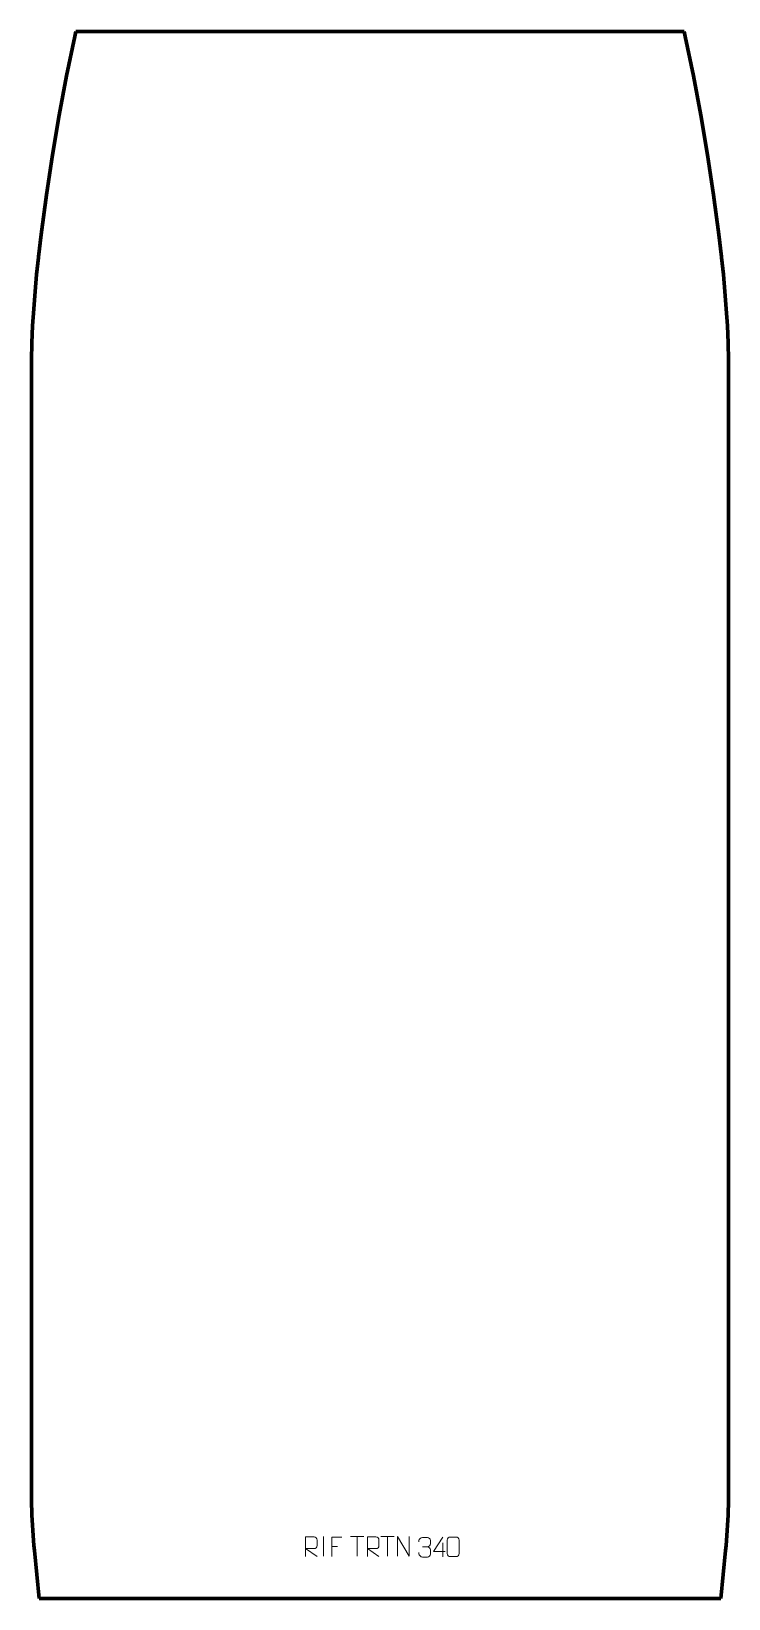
# Model space of a CAD drawing. Header units: millimetres. Extents: x -445 to 445, y -1220 to 780.
import ezdxf

# ---------------------------------------------------------------- set-up
doc = ezdxf.new("R2010")
doc.units = ezdxf.units.MM
doc.header["$MEASUREMENT"] = 0
doc.layers.add('layer 1', color=7, linetype='Continuous')

msp = doc.modelspace()

# ---------------------------------------------------------------- linework, layer by layer
at = {"layer": 'layer 1', "color": 242, "lineweight": 106}
for points in [[(-400.1049, 723.2518), (-400.1049, 723.2518), (-389.6513, 773.4831), (-389.6513, 773.4831)], [(-389.6513, 773.4831), (-389.6513, 773.4831), (-388.1695, 779.9986), (-388.1695, 779.9986)], [(388.169, 779.9986), (388.169, 779.9986), (-388.1695, 779.9986), (-388.1695, 779.9986)], [(389.6513, 773.4831), (389.6513, 773.4831), (388.169, 779.9986), (388.169, 779.9986)], [(400.1031, 723.2518), (400.1031, 723.2518), (389.6513, 773.4831), (389.6513, 773.4831)], [(-409.6197, 672.8351), (-409.6197, 672.8351), (-400.1049, 723.2518), (-400.1049, 723.2518)], [(409.6196, 672.8351), (409.6196, 672.8351), (400.1031, 723.2518), (400.1031, 723.2518)], [(-418.1965, 622.251), (-418.1965, 622.251), (-409.6197, 672.8351), (-409.6197, 672.8351)], [(418.1947, 622.251), (418.1947, 622.251), (409.6196, 672.8351), (409.6196, 672.8351)], [(-425.8305, 571.5146), (-425.8305, 571.5146), (-418.1965, 622.251), (-418.1965, 622.251)], [(425.83, 571.5146), (425.83, 571.5146), (418.1947, 622.251), (418.1947, 622.251)], [(-432.5181, 520.6456), (-432.5181, 520.6456), (-425.8305, 571.5146), (-425.8305, 571.5146)], [(432.5177, 520.6456), (432.5177, 520.6456), (425.83, 571.5146), (425.83, 571.5146)], [(-435.701, 492.3739), (-435.701, 492.3739), (-432.5181, 520.6456), (-432.5181, 520.6456)], [(435.701, 492.3739), (435.701, 492.3739), (432.5177, 520.6456), (432.5177, 520.6456)], [(-438.2582, 469.6621), (-438.2582, 469.6621), (-435.827, 491.4016), (-435.827, 491.4016)], [(-435.827, 491.4016), (-435.827, 491.4016), (-435.701, 492.3739), (-435.701, 492.3739)], [(435.8269, 491.4016), (435.8269, 491.4016), (435.701, 492.3739), (435.701, 492.3739)], [(438.2581, 469.6621), (438.2581, 469.6621), (435.8269, 491.4016), (435.8269, 491.4016)], [(-438.2582, 469.6621), (-438.2582, 469.6621), (-440.3164, 447.8826), (-440.3164, 447.8826)], [(440.3164, 447.8826), (440.3164, 447.8826), (438.2581, 469.6621), (438.2581, 469.6621)], [(-442.0021, 426.0718), (-442.0021, 426.0718), (-440.3164, 447.8826), (-440.3164, 447.8826)], [(442.002, 426.0718), (442.002, 426.0718), (440.3164, 447.8826), (440.3164, 447.8826)], [(-442.0021, 426.0718), (-442.0021, 426.0718), (-443.313, 404.2359), (-443.313, 404.2359)], [(443.313, 404.2359), (443.313, 404.2359), (442.002, 426.0718), (442.002, 426.0718)], [(-444.2501, 382.3802), (-444.2501, 382.3802), (-443.313, 404.2359), (-443.313, 404.2359)], [(444.2496, 382.3802), (444.2496, 382.3802), (443.313, 404.2359), (443.313, 404.2359)], [(-444.8124, 360.5121), (-444.8124, 360.5121), (-444.2501, 382.3802), (-444.2501, 382.3802)], [(444.8119, 360.5121), (444.8119, 360.5121), (444.2496, 382.3802), (444.2496, 382.3802)], [(-445, 338.6357), (-445, 338.6357), (-444.8124, 360.5121), (-444.8124, 360.5121)], [(445, 338.6357), (445, 338.6357), (444.8119, 360.5121), (444.8119, 360.5121)], [(-445, 338.6357), (-445, 338.6357), (-445, -1081.1419), (-445, -1081.1419)], [(445, 338.6357), (445, 338.6357), (445, -1081.1419), (445, -1081.1419)], [(-444.9736, -1087.612), (-444.9736, -1087.612), (-445, -1081.1419), (-445, -1081.1419)], [(-444.893, -1094.0822), (-444.893, -1094.0822), (-444.9736, -1087.612), (-444.9736, -1087.612)], [(-444.7578, -1100.5523), (-444.7578, -1100.5523), (-444.893, -1094.0822), (-444.893, -1094.0822)], [(444.7578, -1100.5523), (444.7578, -1100.5523), (444.8912, -1094.0822), (444.8912, -1094.0822)], [(444.8912, -1094.0822), (444.8912, -1094.0822), (444.9722, -1087.612), (444.9722, -1087.612)], [(444.9722, -1087.612), (444.9722, -1087.612), (445, -1081.1419), (445, -1081.1419)], [(-444.5698, -1107.0211), (-444.5698, -1107.0211), (-444.7578, -1100.5523), (-444.7578, -1100.5523)], [(-444.3276, -1113.4882), (-444.3276, -1113.4882), (-444.5698, -1107.0211), (-444.5698, -1107.0211)], [(-444.0326, -1119.9522), (-444.0326, -1119.9522), (-444.3276, -1113.4882), (-444.3276, -1113.4882)], [(-443.6829, -1126.4131), (-443.6829, -1126.4131), (-444.0326, -1119.9522), (-444.0326, -1119.9522)], [(443.6829, -1126.4131), (443.6829, -1126.4131), (444.0321, -1119.9522), (444.0321, -1119.9522)], [(444.0321, -1119.9522), (444.0321, -1119.9522), (444.3276, -1113.4882), (444.3276, -1113.4882)], [(444.3276, -1113.4882), (444.3276, -1113.4882), (444.5697, -1107.0211), (444.5697, -1107.0211)], [(444.5697, -1107.0211), (444.5697, -1107.0211), (444.7578, -1100.5523), (444.7578, -1100.5523)], [(-443.2804, -1132.8726), (-443.2804, -1132.8726), (-443.6829, -1126.4131), (-443.6829, -1126.4131)], [(-442.8238, -1139.3274), (-442.8238, -1139.3274), (-443.2804, -1132.8726), (-443.2804, -1132.8726)], [(-442.3143, -1145.7772), (-442.3143, -1145.7772), (-442.8238, -1139.3274), (-442.8238, -1139.3274)], [(442.3142, -1145.7772), (442.3142, -1145.7772), (442.8237, -1139.3274), (442.8237, -1139.3274)], [(442.8237, -1139.3274), (442.8237, -1139.3274), (443.2804, -1132.8726), (443.2804, -1132.8726)], [(443.2804, -1132.8726), (443.2804, -1132.8726), (443.6829, -1126.4131), (443.6829, -1126.4131)], [(-441.7502, -1152.224), (-441.7502, -1152.224), (-442.3143, -1145.7772), (-442.3143, -1145.7772)], [(-441.1337, -1158.6664), (-441.1337, -1158.6664), (-441.7502, -1152.224), (-441.7502, -1152.224)], [(-441.1337, -1158.6664), (-441.1337, -1158.6664), (-435.0004, -1219.9991), (-435.0004, -1219.9991)], [(441.1337, -1158.6664), (441.1337, -1158.6664), (434.9986, -1219.9991), (434.9986, -1219.9991)], [(441.1337, -1158.6664), (441.1337, -1158.6664), (441.7502, -1152.224), (441.7502, -1152.224)], [(441.7502, -1152.224), (441.7502, -1152.224), (442.3142, -1145.7772), (442.3142, -1145.7772)], [(-435.0004, -1219.9991), (-435.0004, -1219.9991), (434.9986, -1219.9991), (434.9986, -1219.9991)]]:
    msp.add_open_spline(points, degree=3, dxfattribs=at)
at = {"layer": 'layer 1', "color": 250, "lineweight": 9}
for points, knots in [([(-94.973, -1166.2639), (-94.973, -1166.2639), (-94.973, -1141.3104), (-94.973, -1141.3104), (-94.973, -1141.3104), (-91.3782, -1141.3104), (-87.7827, -1141.3104), (-84.1875, -1141.3104), (-84.1875, -1141.3104), (-81.8622, -1141.3481), (-80.3049, -1142.8381), (-80.309, -1145.2045), (-80.309, -1145.2045), (-80.3094, -1147.24), (-80.3094, -1150.2994), (-80.309, -1152.3354), (-80.309, -1152.3354), (-80.3155, -1154.2109), (-82.1278, -1156.1527), (-84.1373, -1156.1718), (-84.1373, -1156.1718), (-84.1373, -1156.1718), (-94.973, -1156.1718), (-94.973, -1156.1718), (-94.973, -1156.1718), (-94.973, -1156.1718), (-80.3183, -1166.2639), (-80.3183, -1166.2639)], [0, 0, 0, 0, 0.125, 0.125, 0.125, 0.125, 0.25, 0.25, 0.25, 0.25, 0.375, 0.375, 0.375, 0.375, 0.5, 0.5, 0.5, 0.5, 0.625, 0.625, 0.625, 0.625, 0.75, 0.75, 0.75, 0.75, 1, 1, 1, 1]), ([(-48.6031, -1141.4557), (-48.6031, -1141.4557), (-61.4771, -1141.4557), (-61.4771, -1141.4557), (-61.4771, -1141.4557), (-61.4771, -1141.4557), (-61.4771, -1166.4093), (-61.4771, -1166.4093)], [0, 0, 0, 0, 0.333333333, 0.333333333, 0.333333333, 0.333333333, 1, 1, 1, 1]), ([(-15.973, -1166.2639), (-15.973, -1166.2639), (-15.973, -1141.3104), (-15.973, -1141.3104), (-15.973, -1141.3104), (-12.3782, -1141.3104), (-8.7827, -1141.3104), (-5.1875, -1141.3104), (-5.1875, -1141.3104), (-2.8622, -1141.3481), (-1.3049, -1142.8381), (-1.309, -1145.2045), (-1.309, -1145.2045), (-1.3094, -1147.24), (-1.3094, -1150.2994), (-1.309, -1152.3354), (-1.309, -1152.3354), (-1.3155, -1154.2109), (-3.1278, -1156.1527), (-5.1373, -1156.1718), (-5.1373, -1156.1718), (-5.1373, -1156.1718), (-15.973, -1156.1718), (-15.973, -1156.1718), (-15.973, -1156.1718), (-15.973, -1156.1718), (-1.3183, -1166.2639), (-1.3183, -1166.2639)], [0, 0, 0, 0, 0.125, 0.125, 0.125, 0.125, 0.25, 0.25, 0.25, 0.25, 0.375, 0.375, 0.375, 0.375, 0.5, 0.5, 0.5, 0.5, 0.625, 0.625, 0.625, 0.625, 0.75, 0.75, 0.75, 0.75, 1, 1, 1, 1]), ([(22.3636, -1165.8121), (22.3636, -1165.8121), (22.3636, -1140.8586), (22.3636, -1140.8586), (22.3636, -1140.8586), (22.3636, -1140.8586), (37.0184, -1165.8121), (37.0184, -1165.8121), (37.0184, -1165.8121), (37.0184, -1165.8121), (37.0184, -1140.8586), (37.0184, -1140.8586)], [0, 0, 0, 0, 0.25, 0.25, 0.25, 0.25, 0.5, 0.5, 0.5, 0.5, 1, 1, 1, 1]), ([(49.6362, -1147.6375), (49.6362, -1147.6375), (49.6362, -1145.7803), (49.6362, -1145.7803), (49.6362, -1145.7803), (49.6219, -1144.0384), (52.2864, -1141.9203), (54.3455, -1141.943), (54.3455, -1141.943), (56.4096, -1141.943), (58.4736, -1141.943), (60.5373, -1141.943), (60.5373, -1141.943), (62.7318, -1141.9342), (64.3301, -1143.781), (64.3745, -1145.6931), (64.3745, -1145.6931), (64.3741, -1147.1282), (64.3741, -1148.5633), (64.3745, -1149.9988), (64.3745, -1149.9988), (64.3259, -1151.6523), (62.7233, -1153.8823), (60.525, -1153.8723), (60.525, -1153.8723), (62.7287, -1153.8835), (64.3367, -1155.6867), (64.3907, -1157.7462), (64.3907, -1157.7462), (64.3903, -1159.5309), (64.3903, -1161.3156), (64.3907, -1163.1007), (64.3907, -1163.1007), (64.4008, -1165.1621), (62.3459, -1166.9252), (60.525, -1166.9171), (60.525, -1166.9171), (58.4597, -1166.9168), (56.3945, -1166.9168), (54.3289, -1166.9171), (54.3289, -1166.9171), (52.1603, -1166.9056), (49.6293, -1164.5054), (49.6107, -1163.0436), (49.6107, -1163.0436), (49.6107, -1163.0436), (49.6107, -1161.135), (49.6107, -1161.135)], [0, 0, 0, 0, 0.076923077, 0.076923077, 0.076923077, 0.076923077, 0.153846154, 0.153846154, 0.153846154, 0.153846154, 0.230769231, 0.230769231, 0.230769231, 0.230769231, 0.307692308, 0.307692308, 0.307692308, 0.307692308, 0.384615385, 0.384615385, 0.384615385, 0.384615385, 0.461538462, 0.461538462, 0.461538462, 0.461538462, 0.538461538, 0.538461538, 0.538461538, 0.538461538, 0.615384615, 0.615384615, 0.615384615, 0.615384615, 0.692307692, 0.692307692, 0.692307692, 0.692307692, 0.769230769, 0.769230769, 0.769230769, 0.769230769, 0.846153846, 0.846153846, 0.846153846, 0.846153846, 1, 1, 1, 1]), ([(83.213, -1159.6741), (83.213, -1159.6741), (68.3913, -1159.6741), (68.3913, -1159.6741), (68.3913, -1159.6741), (68.3913, -1159.6741), (80.2689, -1141.6036), (80.2689, -1141.6036)], [0, 0, 0, 0, 0.333333333, 0.333333333, 0.333333333, 0.333333333, 1, 1, 1, 1]), ([(89.7652, -1141.3834), (92.1313, -1141.3834), (94.4978, -1141.3834), (96.8643, -1141.3834), (96.8643, -1141.3834), (98.8448, -1141.3478), (100.8708, -1142.8421), (100.8979, -1145.2842), (100.8979, -1145.2842), (100.8975, -1151.0416), (100.8975, -1156.7994), (100.8979, -1162.5576), (100.8979, -1162.5576), (100.7558, -1164.8852), (99.0494, -1166.3675), (96.8643, -1166.3783), (96.8643, -1166.3783), (94.4919, -1166.3779), (92.1195, -1166.3779), (89.7475, -1166.3783), (89.7475, -1166.3783), (87.789, -1166.4839), (85.7826, -1164.596), (85.794, -1162.575), (85.794, -1162.575), (85.7944, -1156.7944), (85.7944, -1151.0141), (85.794, -1145.2343), (85.794, -1145.2343), (85.7983, -1143.0923), (87.5754, -1141.3698), (89.7652, -1141.3834)], [0, 0, 0, 0, 0.111111111, 0.111111111, 0.111111111, 0.111111111, 0.222222222, 0.222222222, 0.222222222, 0.222222222, 0.333333333, 0.333333333, 0.333333333, 0.333333333, 0.444444444, 0.444444444, 0.444444444, 0.444444444, 0.555555556, 0.555555556, 0.555555556, 0.555555556, 0.666666667, 0.666666667, 0.666666667, 0.666666667, 0.777777778, 0.777777778, 0.777777778, 0.777777778, 1, 1, 1, 1])]:
    msp.add_open_spline(points, degree=3, knots=knots, dxfattribs=at)
for points in [[(-72.309, -1140.8483), (-72.309, -1140.8483), (-72.309, -1165.8224), (-72.309, -1165.8224)], [(-61.4771, -1153.3354), (-61.4771, -1153.3354), (-54.309, -1153.3354), (-54.309, -1153.3354)], [(-37.8026, -1140.8821), (-37.8026, -1140.8821), (-20.8154, -1140.8821), (-20.8154, -1140.8821)], [(-29.3088, -1165.8121), (-29.3088, -1165.8121), (-29.3088, -1140.8586), (-29.3088, -1140.8586)], [(1.1974, -1140.8821), (1.1974, -1140.8821), (18.1846, -1140.8821), (18.1846, -1140.8821)], [(9.6912, -1165.8121), (9.6912, -1165.8121), (9.6912, -1140.8586), (9.6912, -1140.8586)], [(54.3459, -1153.8827), (54.3459, -1153.8827), (60.5423, -1153.8827), (60.5423, -1153.8827)], [(80.2689, -1148.913), (80.2689, -1148.913), (80.2689, -1166.5777), (80.2689, -1166.5777)]]:
    msp.add_open_spline(points, degree=3, dxfattribs=at)

doc.saveas('drawing.dxf')
